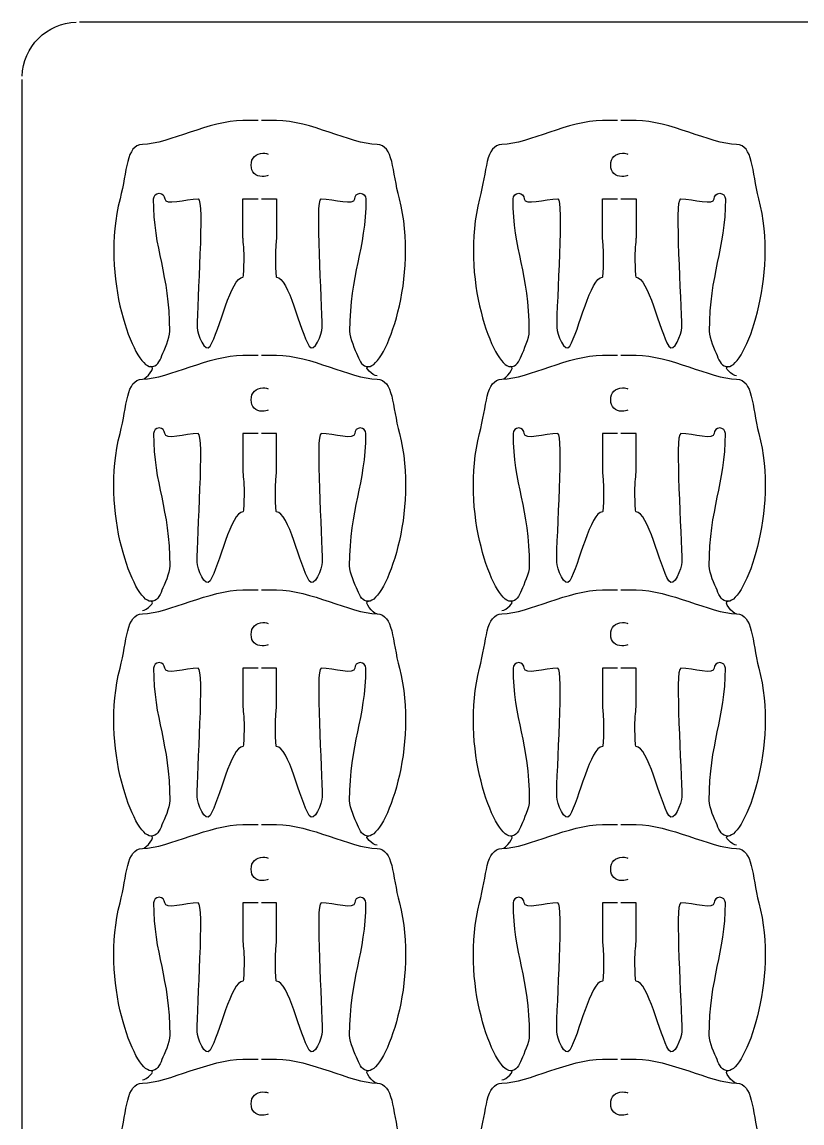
# Model space of a CAD drawing. Extents: x 0 to 300, y 0 to 300.
# Drawn here: x 0 to 69.8, y 201.6 to 300.1 of the extents above; entities that cross this region are included whole.
import ezdxf

# ---------------------------------------------------------------- set-up
doc = ezdxf.new("R2010")
doc.units = 0
doc.header["$MEASUREMENT"] = 0
doc.layers.add('DEFAULT', color=7, linetype='CONTINUOUS')

msp = doc.modelspace()

# ---------------------------------------------------------------- linework, layer by layer
at = {"layer": 'DEFAULT', "color": 1}
for points in [[(294.852, 300.1), (5.151, 300.1)], [(0, 5.252), (0, 294.949)]]:
    msp.add_lwpolyline(points, dxfattribs=at)
for points in [[(0.004, 295.249), (0.081, 297.881), (2.219, 300.019), (4.851, 300.096)], [(10.772, 268.15), (11.142, 268.15), (12.035, 269.275), (11.527, 269.275)], [(31.776, 268.45), (31.406, 268.45), (30.514, 269.275), (31.022, 269.275)], [(42.953, 268.15), (43.323, 268.15), (44.215, 269.275), (43.708, 269.275)], [(63.957, 268.45), (63.587, 268.45), (62.694, 269.275), (63.202, 269.275)], [(10.772, 247.46), (11.142, 247.46), (12.035, 248.285), (11.527, 248.285)], [(31.776, 247.16), (31.406, 247.16), (30.514, 248.285), (31.022, 248.285)], [(42.953, 247.46), (43.323, 247.46), (44.215, 248.285), (43.708, 248.285)], [(63.957, 247.16), (63.587, 247.16), (62.694, 248.285), (63.202, 248.285)], [(10.772, 226.171), (11.142, 226.171), (12.035, 227.295), (11.527, 227.295)], [(31.776, 226.471), (31.406, 226.471), (30.514, 227.295), (31.022, 227.295)], [(42.953, 226.171), (43.323, 226.171), (44.215, 227.295), (43.708, 227.295)], [(63.957, 226.471), (63.587, 226.471), (62.694, 227.295), (63.202, 227.295)], [(10.772, 205.481), (11.142, 205.481), (12.035, 206.306), (11.527, 206.306)], [(31.776, 205.181), (31.406, 205.181), (30.514, 206.306), (31.022, 206.306)], [(42.953, 205.481), (43.323, 205.481), (44.215, 206.306), (43.708, 206.306)], [(63.957, 205.181), (63.587, 205.181), (62.694, 206.306), (63.202, 206.306)]]:
    msp.add_open_spline(points, degree=3, dxfattribs=at)
for points, knots in [([(21.123, 291.282), (20.674, 291.282), (20.225, 291.282), (19.776, 291.282), (16.735, 291.282), (13.218, 289.218), (10.773, 289.14), (9.295, 289.098), (9.425, 286.777), (8.776, 284.283), (6.959, 277.326), (10.007, 269.276), (11.528, 269.276), (12.082, 269.276), (12.3, 269.72), (12.526, 270.277), (12.727, 270.778), (13.225, 271.787), (13.225, 272.444), (13.225, 277.633), (11.775, 279.679), (11.775, 284.283), (11.775, 284.558), (12.001, 284.784), (12.276, 284.784), (12.551, 284.784), (12.777, 284.558), (12.777, 284.283), (12.777, 283.648), (14.625, 284.283), (15.775, 284.283), (16.326, 284.283), (15.673, 275.001), (15.673, 272.789), (15.673, 272.218), (16.41, 270.394), (16.844, 271.106), (17.67, 272.461), (18.689, 277.284), (19.776, 277.284), (19.832, 277.284), (19.875, 278.067), (19.875, 279.033), (19.875, 280), (19.776, 280.607), (19.776, 280.783), (19.776, 281.95), (19.776, 283.116), (19.776, 284.283), (20.225, 284.283), (20.674, 284.283), (21.123, 284.283)], [0, 0, 0, 0, 3.82, 3.82, 3.82, 4.82, 4.82, 4.82, 5.82, 5.82, 5.82, 6.82, 6.82, 6.82, 7.82, 7.82, 7.82, 8.82, 8.82, 8.82, 9.82, 9.82, 9.82, 10.82, 10.82, 10.82, 11.82, 11.82, 11.82, 12.82, 12.82, 12.82, 13.82, 13.82, 13.82, 14.82, 14.82, 14.82, 15.82, 15.82, 15.82, 16.82, 16.82, 16.82, 17.82, 17.82, 17.82, 27.74, 27.74, 27.74, 31.56, 31.56, 31.56, 31.56]), ([(21.423, 284.283), (21.874, 284.283), (22.324, 284.283), (22.774, 284.283), (22.774, 283.116), (22.774, 281.95), (22.774, 280.783), (22.774, 280.607), (22.676, 280), (22.676, 279.033), (22.676, 278.067), (22.721, 277.284), (22.774, 277.284), (23.861, 277.284), (24.88, 272.461), (25.702, 271.106), (26.136, 270.394), (26.874, 272.218), (26.874, 272.789), (26.874, 275.001), (26.225, 284.283), (26.775, 284.283), (27.925, 284.283), (29.774, 283.648), (29.774, 284.283), (29.774, 284.558), (29.999, 284.784), (30.274, 284.784), (30.55, 284.784), (30.775, 284.558), (30.775, 284.283), (30.775, 279.679), (29.325, 277.633), (29.325, 272.444), (29.325, 271.787), (29.819, 270.778), (30.024, 270.277), (30.246, 269.72), (30.468, 269.276), (31.022, 269.276), (32.543, 269.276), (35.591, 277.326), (33.774, 284.283), (33.125, 286.777), (33.255, 289.098), (31.777, 289.14), (29.333, 289.218), (25.815, 291.282), (22.774, 291.282), (22.324, 291.282), (21.874, 291.282), (21.423, 291.282)], [0, 0, 0, 0, 3.83, 3.83, 3.83, 13.75, 13.75, 13.75, 14.75, 14.75, 14.75, 15.75, 15.75, 15.75, 16.75, 16.75, 16.75, 17.75, 17.75, 17.75, 18.75, 18.75, 18.75, 19.75, 19.75, 19.75, 20.75, 20.75, 20.75, 21.75, 21.75, 21.75, 22.75, 22.75, 22.75, 23.75, 23.75, 23.75, 24.75, 24.75, 24.75, 25.75, 25.75, 25.75, 26.75, 26.75, 26.75, 27.75, 27.75, 27.75, 31.58, 31.58, 31.58, 31.58]), ([(53.304, 291.282), (52.855, 291.282), (52.406, 291.282), (51.956, 291.282), (48.915, 291.282), (45.398, 289.218), (42.953, 289.14), (41.475, 289.098), (41.606, 286.777), (40.957, 284.283), (39.14, 277.326), (42.188, 269.276), (43.708, 269.276), (44.262, 269.276), (44.481, 269.72), (44.707, 270.277), (44.908, 270.778), (45.405, 271.787), (45.405, 272.444), (45.405, 277.633), (43.955, 279.679), (43.955, 284.283), (43.955, 284.558), (44.181, 284.784), (44.456, 284.784), (44.731, 284.784), (44.957, 284.558), (44.957, 284.283), (44.957, 283.648), (46.806, 284.283), (47.956, 284.283), (48.506, 284.283), (47.854, 275.001), (47.854, 272.789), (47.854, 272.218), (48.591, 270.394), (49.025, 271.106), (49.85, 272.461), (50.87, 277.284), (51.956, 277.284), (52.013, 277.284), (52.055, 278.067), (52.055, 279.033), (52.055, 280), (51.956, 280.607), (51.956, 280.783), (51.956, 281.95), (51.956, 283.116), (51.956, 284.283), (52.406, 284.283), (52.855, 284.283), (53.304, 284.283)], [0, 0, 0, 0, 3.82, 3.82, 3.82, 4.82, 4.82, 4.82, 5.82, 5.82, 5.82, 6.82, 6.82, 6.82, 7.82, 7.82, 7.82, 8.82, 8.82, 8.82, 9.82, 9.82, 9.82, 10.82, 10.82, 10.82, 11.82, 11.82, 11.82, 12.82, 12.82, 12.82, 13.82, 13.82, 13.82, 14.82, 14.82, 14.82, 15.82, 15.82, 15.82, 16.82, 16.82, 16.82, 17.82, 17.82, 17.82, 27.74, 27.74, 27.74, 31.56, 31.56, 31.56, 31.56]), ([(53.604, 284.283), (54.054, 284.283), (54.505, 284.283), (54.955, 284.283), (54.955, 283.116), (54.955, 281.95), (54.955, 280.783), (54.955, 280.607), (54.856, 280), (54.856, 279.033), (54.856, 278.067), (54.902, 277.284), (54.955, 277.284), (56.042, 277.284), (57.061, 272.461), (57.883, 271.106), (58.317, 270.394), (59.054, 272.218), (59.054, 272.789), (59.054, 275.001), (58.405, 284.283), (58.955, 284.283), (60.106, 284.283), (61.954, 283.648), (61.954, 284.283), (61.954, 284.558), (62.18, 284.784), (62.455, 284.784), (62.73, 284.784), (62.956, 284.558), (62.956, 284.283), (62.956, 279.679), (61.506, 277.633), (61.506, 272.444), (61.506, 271.787), (62, 270.778), (62.205, 270.277), (62.427, 269.72), (62.649, 269.276), (63.203, 269.276), (64.723, 269.276), (67.771, 277.326), (65.955, 284.283), (65.305, 286.777), (65.436, 289.098), (63.958, 289.14), (61.513, 289.218), (57.996, 291.282), (54.955, 291.282), (54.505, 291.282), (54.054, 291.282), (53.604, 291.282)], [0, 0, 0, 0, 3.83, 3.83, 3.83, 13.75, 13.75, 13.75, 14.75, 14.75, 14.75, 15.75, 15.75, 15.75, 16.75, 16.75, 16.75, 17.75, 17.75, 17.75, 18.75, 18.75, 18.75, 19.75, 19.75, 19.75, 20.75, 20.75, 20.75, 21.75, 21.75, 21.75, 22.75, 22.75, 22.75, 23.75, 23.75, 23.75, 24.75, 24.75, 24.75, 25.75, 25.75, 25.75, 26.75, 26.75, 26.75, 27.75, 27.75, 27.75, 31.58, 31.58, 31.58, 31.58]), ([(21.123, 263.292), (20.674, 263.292), (20.225, 263.292), (19.776, 263.292), (19.776, 262.126), (19.776, 260.959), (19.776, 259.793), (19.776, 259.617), (19.875, 259.01), (19.875, 258.043), (19.875, 257.077), (19.832, 256.293), (19.776, 256.293), (18.689, 256.293), (17.67, 251.474), (16.844, 250.12), (16.41, 249.404), (15.673, 251.227), (15.673, 251.802), (15.673, 254.014), (16.326, 263.292), (15.775, 263.292), (14.625, 263.292), (12.777, 262.657), (12.777, 263.292), (12.777, 263.568), (12.551, 263.793), (12.276, 263.793), (12.001, 263.793), (11.775, 263.568), (11.775, 263.292), (11.775, 258.689), (13.225, 256.643), (13.225, 251.453), (13.225, 250.797), (12.727, 249.788), (12.526, 249.287), (12.3, 248.73), (12.082, 248.285), (11.528, 248.285), (10.007, 248.285), (6.959, 256.336), (8.776, 263.292), (9.425, 265.787), (9.295, 268.108), (10.773, 268.15), (13.218, 268.228), (16.735, 270.292), (19.776, 270.292), (20.225, 270.292), (20.674, 270.292), (21.123, 270.292)], [0, 0, 0, 0, 3.82, 3.82, 3.82, 13.74, 13.74, 13.74, 14.74, 14.74, 14.74, 15.74, 15.74, 15.74, 16.74, 16.74, 16.74, 17.74, 17.74, 17.74, 18.74, 18.74, 18.74, 19.74, 19.74, 19.74, 20.74, 20.74, 20.74, 21.74, 21.74, 21.74, 22.74, 22.74, 22.74, 23.74, 23.74, 23.74, 24.74, 24.74, 24.74, 25.74, 25.74, 25.74, 26.74, 26.74, 26.74, 27.74, 27.74, 27.74, 31.56, 31.56, 31.56, 31.56]), ([(21.423, 270.292), (21.874, 270.292), (22.324, 270.292), (22.774, 270.292), (25.815, 270.292), (29.333, 268.228), (31.777, 268.15), (33.255, 268.108), (33.125, 265.787), (33.774, 263.292), (35.591, 256.336), (32.543, 248.285), (31.022, 248.285), (30.468, 248.285), (30.246, 248.73), (30.024, 249.287), (29.819, 249.788), (29.325, 250.797), (29.325, 251.453), (29.325, 256.643), (30.775, 258.689), (30.775, 263.292), (30.775, 263.568), (30.55, 263.793), (30.274, 263.793), (29.999, 263.793), (29.774, 263.568), (29.774, 263.292), (29.774, 262.657), (27.925, 263.292), (26.775, 263.292), (26.225, 263.292), (26.874, 254.014), (26.874, 251.802), (26.874, 251.227), (26.136, 249.404), (25.702, 250.12), (24.88, 251.474), (23.861, 256.293), (22.774, 256.293), (22.721, 256.293), (22.676, 257.077), (22.676, 258.043), (22.676, 259.01), (22.774, 259.617), (22.774, 259.793), (22.774, 260.959), (22.774, 262.126), (22.774, 263.292), (22.324, 263.292), (21.874, 263.292), (21.423, 263.292)], [0, 0, 0, 0, 3.83, 3.83, 3.83, 4.83, 4.83, 4.83, 5.83, 5.83, 5.83, 6.83, 6.83, 6.83, 7.83, 7.83, 7.83, 8.83, 8.83, 8.83, 9.83, 9.83, 9.83, 10.83, 10.83, 10.83, 11.83, 11.83, 11.83, 12.83, 12.83, 12.83, 13.83, 13.83, 13.83, 14.83, 14.83, 14.83, 15.83, 15.83, 15.83, 16.83, 16.83, 16.83, 17.83, 17.83, 17.83, 27.75, 27.75, 27.75, 31.58, 31.58, 31.58, 31.58]), ([(53.304, 263.292), (52.855, 263.292), (52.406, 263.292), (51.956, 263.292), (51.956, 262.126), (51.956, 260.959), (51.956, 259.793), (51.956, 259.617), (52.055, 259.01), (52.055, 258.043), (52.055, 257.077), (52.013, 256.293), (51.956, 256.293), (50.87, 256.293), (49.85, 251.474), (49.025, 250.12), (48.591, 249.404), (47.854, 251.227), (47.854, 251.802), (47.854, 254.014), (48.506, 263.292), (47.956, 263.292), (46.806, 263.292), (44.957, 262.657), (44.957, 263.292), (44.957, 263.568), (44.731, 263.793), (44.456, 263.793), (44.181, 263.793), (43.955, 263.568), (43.955, 263.292), (43.955, 258.689), (45.405, 256.643), (45.405, 251.453), (45.405, 250.797), (44.908, 249.788), (44.707, 249.287), (44.481, 248.73), (44.262, 248.285), (43.708, 248.285), (42.188, 248.285), (39.14, 256.336), (40.957, 263.292), (41.606, 265.787), (41.475, 268.108), (42.953, 268.15), (45.398, 268.228), (48.915, 270.292), (51.956, 270.292), (52.406, 270.292), (52.855, 270.292), (53.304, 270.292)], [0, 0, 0, 0, 3.82, 3.82, 3.82, 13.74, 13.74, 13.74, 14.74, 14.74, 14.74, 15.74, 15.74, 15.74, 16.74, 16.74, 16.74, 17.74, 17.74, 17.74, 18.74, 18.74, 18.74, 19.74, 19.74, 19.74, 20.74, 20.74, 20.74, 21.74, 21.74, 21.74, 22.74, 22.74, 22.74, 23.74, 23.74, 23.74, 24.74, 24.74, 24.74, 25.74, 25.74, 25.74, 26.74, 26.74, 26.74, 27.74, 27.74, 27.74, 31.56, 31.56, 31.56, 31.56]), ([(53.604, 270.292), (54.054, 270.292), (54.505, 270.292), (54.955, 270.292), (57.996, 270.292), (61.513, 268.228), (63.958, 268.15), (65.436, 268.108), (65.305, 265.787), (65.955, 263.292), (67.771, 256.336), (64.723, 248.285), (63.203, 248.285), (62.649, 248.285), (62.427, 248.73), (62.205, 249.287), (62, 249.788), (61.506, 250.797), (61.506, 251.453), (61.506, 256.643), (62.956, 258.689), (62.956, 263.292), (62.956, 263.568), (62.73, 263.793), (62.455, 263.793), (62.18, 263.793), (61.954, 263.568), (61.954, 263.292), (61.954, 262.657), (60.106, 263.292), (58.955, 263.292), (58.405, 263.292), (59.054, 254.014), (59.054, 251.802), (59.054, 251.227), (58.317, 249.404), (57.883, 250.12), (57.061, 251.474), (56.042, 256.293), (54.955, 256.293), (54.902, 256.293), (54.856, 257.077), (54.856, 258.043), (54.856, 259.01), (54.955, 259.617), (54.955, 259.793), (54.955, 260.959), (54.955, 262.126), (54.955, 263.292), (54.505, 263.292), (54.054, 263.292), (53.604, 263.292)], [0, 0, 0, 0, 3.83, 3.83, 3.83, 4.83, 4.83, 4.83, 5.83, 5.83, 5.83, 6.83, 6.83, 6.83, 7.83, 7.83, 7.83, 8.83, 8.83, 8.83, 9.83, 9.83, 9.83, 10.83, 10.83, 10.83, 11.83, 11.83, 11.83, 12.83, 12.83, 12.83, 13.83, 13.83, 13.83, 14.83, 14.83, 14.83, 15.83, 15.83, 15.83, 16.83, 16.83, 16.83, 17.83, 17.83, 17.83, 27.75, 27.75, 27.75, 31.58, 31.58, 31.58, 31.58]), ([(21.123, 242.302), (20.674, 242.302), (20.225, 242.302), (19.776, 242.302), (19.776, 241.136), (19.776, 239.969), (19.776, 238.803), (19.776, 238.626), (19.875, 238.019), (19.875, 237.053), (19.875, 236.086), (19.832, 235.303), (19.776, 235.303), (18.689, 235.303), (17.67, 230.484), (16.844, 229.129), (16.41, 228.413), (15.673, 230.241), (15.673, 230.812), (15.673, 233.024), (16.326, 242.302), (15.775, 242.302), (14.625, 242.302), (12.777, 241.667), (12.777, 242.302), (12.777, 242.577), (12.551, 242.803), (12.276, 242.803), (12.001, 242.803), (11.775, 242.577), (11.775, 242.302), (11.775, 237.698), (13.225, 235.652), (13.225, 230.463), (13.225, 229.807), (12.727, 228.798), (12.526, 228.297), (12.3, 227.74), (12.082, 227.295), (11.528, 227.295), (10.007, 227.295), (6.959, 235.345), (8.776, 242.302), (9.425, 244.796), (9.295, 247.118), (10.773, 247.16), (13.218, 247.238), (16.735, 249.301), (19.776, 249.301), (20.225, 249.301), (20.674, 249.301), (21.123, 249.301)], [0, 0, 0, 0, 3.82, 3.82, 3.82, 13.74, 13.74, 13.74, 14.74, 14.74, 14.74, 15.74, 15.74, 15.74, 16.74, 16.74, 16.74, 17.74, 17.74, 17.74, 18.74, 18.74, 18.74, 19.74, 19.74, 19.74, 20.74, 20.74, 20.74, 21.74, 21.74, 21.74, 22.74, 22.74, 22.74, 23.74, 23.74, 23.74, 24.74, 24.74, 24.74, 25.74, 25.74, 25.74, 26.74, 26.74, 26.74, 27.74, 27.74, 27.74, 31.56, 31.56, 31.56, 31.56]), ([(21.423, 249.301), (21.874, 249.301), (22.324, 249.301), (22.774, 249.301), (25.815, 249.301), (29.333, 247.238), (31.777, 247.16), (33.255, 247.118), (33.125, 244.796), (33.774, 242.302), (35.591, 235.345), (32.543, 227.295), (31.022, 227.295), (30.468, 227.295), (30.246, 227.74), (30.024, 228.297), (29.819, 228.798), (29.325, 229.807), (29.325, 230.463), (29.325, 235.652), (30.775, 237.698), (30.775, 242.302), (30.775, 242.577), (30.55, 242.803), (30.274, 242.803), (29.999, 242.803), (29.774, 242.577), (29.774, 242.302), (29.774, 241.667), (27.925, 242.302), (26.775, 242.302), (26.225, 242.302), (26.874, 233.024), (26.874, 230.812), (26.874, 230.241), (26.136, 228.413), (25.702, 229.129), (24.88, 230.484), (23.861, 235.303), (22.774, 235.303), (22.721, 235.303), (22.676, 236.086), (22.676, 237.053), (22.676, 238.019), (22.774, 238.626), (22.774, 238.803), (22.774, 239.969), (22.774, 241.136), (22.774, 242.302), (22.324, 242.302), (21.874, 242.302), (21.423, 242.302)], [0, 0, 0, 0, 3.83, 3.83, 3.83, 4.83, 4.83, 4.83, 5.83, 5.83, 5.83, 6.83, 6.83, 6.83, 7.83, 7.83, 7.83, 8.83, 8.83, 8.83, 9.83, 9.83, 9.83, 10.83, 10.83, 10.83, 11.83, 11.83, 11.83, 12.83, 12.83, 12.83, 13.83, 13.83, 13.83, 14.83, 14.83, 14.83, 15.83, 15.83, 15.83, 16.83, 16.83, 16.83, 17.83, 17.83, 17.83, 27.75, 27.75, 27.75, 31.58, 31.58, 31.58, 31.58]), ([(53.304, 242.302), (52.855, 242.302), (52.406, 242.302), (51.956, 242.302), (51.956, 241.136), (51.956, 239.969), (51.956, 238.803), (51.956, 238.626), (52.055, 238.019), (52.055, 237.053), (52.055, 236.086), (52.013, 235.303), (51.956, 235.303), (50.87, 235.303), (49.85, 230.484), (49.025, 229.129), (48.591, 228.413), (47.854, 230.241), (47.854, 230.812), (47.854, 233.024), (48.506, 242.302), (47.956, 242.302), (46.806, 242.302), (44.957, 241.667), (44.957, 242.302), (44.957, 242.577), (44.731, 242.803), (44.456, 242.803), (44.181, 242.803), (43.955, 242.577), (43.955, 242.302), (43.955, 237.698), (45.405, 235.652), (45.405, 230.463), (45.405, 229.807), (44.908, 228.798), (44.707, 228.297), (44.481, 227.74), (44.262, 227.295), (43.708, 227.295), (42.188, 227.295), (39.14, 235.345), (40.957, 242.302), (41.606, 244.796), (41.475, 247.118), (42.953, 247.16), (45.398, 247.238), (48.915, 249.301), (51.956, 249.301), (52.406, 249.301), (52.855, 249.301), (53.304, 249.301)], [0, 0, 0, 0, 3.82, 3.82, 3.82, 13.74, 13.74, 13.74, 14.74, 14.74, 14.74, 15.74, 15.74, 15.74, 16.74, 16.74, 16.74, 17.74, 17.74, 17.74, 18.74, 18.74, 18.74, 19.74, 19.74, 19.74, 20.74, 20.74, 20.74, 21.74, 21.74, 21.74, 22.74, 22.74, 22.74, 23.74, 23.74, 23.74, 24.74, 24.74, 24.74, 25.74, 25.74, 25.74, 26.74, 26.74, 26.74, 27.74, 27.74, 27.74, 31.56, 31.56, 31.56, 31.56]), ([(53.604, 249.301), (54.054, 249.301), (54.505, 249.301), (54.955, 249.301), (57.996, 249.301), (61.513, 247.238), (63.958, 247.16), (65.436, 247.118), (65.305, 244.796), (65.955, 242.302), (67.771, 235.345), (64.723, 227.295), (63.203, 227.295), (62.649, 227.295), (62.427, 227.74), (62.205, 228.297), (62, 228.798), (61.506, 229.807), (61.506, 230.463), (61.506, 235.652), (62.956, 237.698), (62.956, 242.302), (62.956, 242.577), (62.73, 242.803), (62.455, 242.803), (62.18, 242.803), (61.954, 242.577), (61.954, 242.302), (61.954, 241.667), (60.106, 242.302), (58.955, 242.302), (58.405, 242.302), (59.054, 233.024), (59.054, 230.812), (59.054, 230.241), (58.317, 228.413), (57.883, 229.129), (57.061, 230.484), (56.042, 235.303), (54.955, 235.303), (54.902, 235.303), (54.856, 236.086), (54.856, 237.053), (54.856, 238.019), (54.955, 238.626), (54.955, 238.803), (54.955, 239.969), (54.955, 241.136), (54.955, 242.302), (54.505, 242.302), (54.054, 242.302), (53.604, 242.302)], [0, 0, 0, 0, 3.83, 3.83, 3.83, 4.83, 4.83, 4.83, 5.83, 5.83, 5.83, 6.83, 6.83, 6.83, 7.83, 7.83, 7.83, 8.83, 8.83, 8.83, 9.83, 9.83, 9.83, 10.83, 10.83, 10.83, 11.83, 11.83, 11.83, 12.83, 12.83, 12.83, 13.83, 13.83, 13.83, 14.83, 14.83, 14.83, 15.83, 15.83, 15.83, 16.83, 16.83, 16.83, 17.83, 17.83, 17.83, 27.75, 27.75, 27.75, 31.58, 31.58, 31.58, 31.58]), ([(21.123, 221.312), (20.674, 221.312), (20.225, 221.312), (19.776, 221.312), (19.776, 220.145), (19.776, 218.979), (19.776, 217.812), (19.776, 217.636), (19.875, 217.029), (19.875, 216.063), (19.875, 215.096), (19.832, 214.313), (19.776, 214.313), (18.689, 214.313), (17.67, 209.494), (16.844, 208.139), (16.41, 207.423), (15.673, 209.25), (15.673, 209.822), (15.673, 212.034), (16.326, 221.312), (15.775, 221.312), (14.625, 221.312), (12.777, 220.677), (12.777, 221.312), (12.777, 221.587), (12.551, 221.813), (12.276, 221.813), (12.001, 221.813), (11.775, 221.587), (11.775, 221.312), (11.775, 216.708), (13.225, 214.662), (13.225, 209.473), (13.225, 208.817), (12.727, 207.808), (12.526, 207.307), (12.3, 206.749), (12.082, 206.305), (11.528, 206.305), (10.007, 206.305), (6.959, 214.355), (8.776, 221.312), (9.425, 223.806), (9.295, 226.127), (10.773, 226.17), (13.218, 226.247), (16.735, 228.311), (19.776, 228.311), (20.225, 228.311), (20.674, 228.311), (21.123, 228.311)], [0, 0, 0, 0, 3.82, 3.82, 3.82, 13.74, 13.74, 13.74, 14.74, 14.74, 14.74, 15.74, 15.74, 15.74, 16.74, 16.74, 16.74, 17.74, 17.74, 17.74, 18.74, 18.74, 18.74, 19.74, 19.74, 19.74, 20.74, 20.74, 20.74, 21.74, 21.74, 21.74, 22.74, 22.74, 22.74, 23.74, 23.74, 23.74, 24.74, 24.74, 24.74, 25.74, 25.74, 25.74, 26.74, 26.74, 26.74, 27.74, 27.74, 27.74, 31.56, 31.56, 31.56, 31.56]), ([(21.423, 228.311), (21.874, 228.311), (22.324, 228.311), (22.774, 228.311), (25.815, 228.311), (29.333, 226.247), (31.777, 226.17), (33.255, 226.127), (33.125, 223.806), (33.774, 221.312), (35.591, 214.355), (32.543, 206.305), (31.022, 206.305), (30.468, 206.305), (30.246, 206.749), (30.024, 207.307), (29.819, 207.808), (29.325, 208.817), (29.325, 209.473), (29.325, 214.662), (30.775, 216.708), (30.775, 221.312), (30.775, 221.587), (30.55, 221.813), (30.274, 221.813), (29.999, 221.813), (29.774, 221.587), (29.774, 221.312), (29.774, 220.677), (27.925, 221.312), (26.775, 221.312), (26.225, 221.312), (26.874, 212.034), (26.874, 209.822), (26.874, 209.25), (26.136, 207.423), (25.702, 208.139), (24.88, 209.494), (23.861, 214.313), (22.774, 214.313), (22.721, 214.313), (22.676, 215.096), (22.676, 216.063), (22.676, 217.029), (22.774, 217.636), (22.774, 217.812), (22.774, 218.979), (22.774, 220.145), (22.774, 221.312), (22.324, 221.312), (21.874, 221.312), (21.423, 221.312)], [0, 0, 0, 0, 3.83, 3.83, 3.83, 4.83, 4.83, 4.83, 5.83, 5.83, 5.83, 6.83, 6.83, 6.83, 7.83, 7.83, 7.83, 8.83, 8.83, 8.83, 9.83, 9.83, 9.83, 10.83, 10.83, 10.83, 11.83, 11.83, 11.83, 12.83, 12.83, 12.83, 13.83, 13.83, 13.83, 14.83, 14.83, 14.83, 15.83, 15.83, 15.83, 16.83, 16.83, 16.83, 17.83, 17.83, 17.83, 27.75, 27.75, 27.75, 31.58, 31.58, 31.58, 31.58]), ([(53.304, 221.312), (52.855, 221.312), (52.406, 221.312), (51.956, 221.312), (51.956, 220.145), (51.956, 218.979), (51.956, 217.812), (51.956, 217.636), (52.055, 217.029), (52.055, 216.063), (52.055, 215.096), (52.013, 214.313), (51.956, 214.313), (50.87, 214.313), (49.85, 209.494), (49.025, 208.139), (48.591, 207.423), (47.854, 209.25), (47.854, 209.822), (47.854, 212.034), (48.506, 221.312), (47.956, 221.312), (46.806, 221.312), (44.957, 220.677), (44.957, 221.312), (44.957, 221.587), (44.731, 221.813), (44.456, 221.813), (44.181, 221.813), (43.955, 221.587), (43.955, 221.312), (43.955, 216.708), (45.405, 214.662), (45.405, 209.473), (45.405, 208.817), (44.908, 207.808), (44.707, 207.307), (44.481, 206.749), (44.262, 206.305), (43.708, 206.305), (42.188, 206.305), (39.14, 214.355), (40.957, 221.312), (41.606, 223.806), (41.475, 226.127), (42.953, 226.17), (45.398, 226.247), (48.915, 228.311), (51.956, 228.311), (52.406, 228.311), (52.855, 228.311), (53.304, 228.311)], [0, 0, 0, 0, 3.82, 3.82, 3.82, 13.74, 13.74, 13.74, 14.74, 14.74, 14.74, 15.74, 15.74, 15.74, 16.74, 16.74, 16.74, 17.74, 17.74, 17.74, 18.74, 18.74, 18.74, 19.74, 19.74, 19.74, 20.74, 20.74, 20.74, 21.74, 21.74, 21.74, 22.74, 22.74, 22.74, 23.74, 23.74, 23.74, 24.74, 24.74, 24.74, 25.74, 25.74, 25.74, 26.74, 26.74, 26.74, 27.74, 27.74, 27.74, 31.56, 31.56, 31.56, 31.56]), ([(53.604, 228.311), (54.054, 228.311), (54.505, 228.311), (54.955, 228.311), (57.996, 228.311), (61.513, 226.247), (63.958, 226.17), (65.436, 226.127), (65.305, 223.806), (65.955, 221.312), (67.771, 214.355), (64.723, 206.305), (63.203, 206.305), (62.649, 206.305), (62.427, 206.749), (62.205, 207.307), (62, 207.808), (61.506, 208.817), (61.506, 209.473), (61.506, 214.662), (62.956, 216.708), (62.956, 221.312), (62.956, 221.587), (62.73, 221.813), (62.455, 221.813), (62.18, 221.813), (61.954, 221.587), (61.954, 221.312), (61.954, 220.677), (60.106, 221.312), (58.955, 221.312), (58.405, 221.312), (59.054, 212.034), (59.054, 209.822), (59.054, 209.25), (58.317, 207.423), (57.883, 208.139), (57.061, 209.494), (56.042, 214.313), (54.955, 214.313), (54.902, 214.313), (54.856, 215.096), (54.856, 216.063), (54.856, 217.029), (54.955, 217.636), (54.955, 217.812), (54.955, 218.979), (54.955, 220.145), (54.955, 221.312), (54.505, 221.312), (54.054, 221.312), (53.604, 221.312)], [0, 0, 0, 0, 3.83, 3.83, 3.83, 4.83, 4.83, 4.83, 5.83, 5.83, 5.83, 6.83, 6.83, 6.83, 7.83, 7.83, 7.83, 8.83, 8.83, 8.83, 9.83, 9.83, 9.83, 10.83, 10.83, 10.83, 11.83, 11.83, 11.83, 12.83, 12.83, 12.83, 13.83, 13.83, 13.83, 14.83, 14.83, 14.83, 15.83, 15.83, 15.83, 16.83, 16.83, 16.83, 17.83, 17.83, 17.83, 27.75, 27.75, 27.75, 31.58, 31.58, 31.58, 31.58]), ([(21.123, 200.322), (20.674, 200.322), (20.225, 200.322), (19.776, 200.322), (19.776, 199.155), (19.776, 197.989), (19.776, 196.822), (19.776, 196.646), (19.875, 196.039), (19.875, 195.072), (19.875, 194.106), (19.832, 193.323), (19.776, 193.323), (18.689, 193.323), (17.67, 188.504), (16.844, 187.149), (16.41, 186.436), (15.673, 188.26), (15.673, 188.832), (15.673, 191.044), (16.326, 200.322), (15.775, 200.322), (14.625, 200.322), (12.777, 199.687), (12.777, 200.322), (12.777, 200.597), (12.551, 200.823), (12.276, 200.823), (12.001, 200.823), (11.775, 200.597), (11.775, 200.322), (11.775, 195.718), (13.225, 193.672), (13.225, 188.482), (13.225, 187.826), (12.727, 186.817), (12.526, 186.316), (12.3, 185.759), (12.082, 185.314), (11.528, 185.314), (10.007, 185.314), (6.959, 193.365), (8.776, 200.322), (9.425, 202.816), (9.295, 205.137), (10.773, 205.179), (13.218, 205.257), (16.735, 207.321), (19.776, 207.321), (20.225, 207.321), (20.674, 207.321), (21.123, 207.321)], [0, 0, 0, 0, 3.82, 3.82, 3.82, 13.74, 13.74, 13.74, 14.74, 14.74, 14.74, 15.74, 15.74, 15.74, 16.74, 16.74, 16.74, 17.74, 17.74, 17.74, 18.74, 18.74, 18.74, 19.74, 19.74, 19.74, 20.74, 20.74, 20.74, 21.74, 21.74, 21.74, 22.74, 22.74, 22.74, 23.74, 23.74, 23.74, 24.74, 24.74, 24.74, 25.74, 25.74, 25.74, 26.74, 26.74, 26.74, 27.74, 27.74, 27.74, 31.56, 31.56, 31.56, 31.56]), ([(21.423, 207.321), (21.874, 207.321), (22.324, 207.321), (22.774, 207.321), (25.815, 207.321), (29.333, 205.257), (31.777, 205.179), (33.255, 205.137), (33.125, 202.816), (33.774, 200.322), (35.591, 193.365), (32.543, 185.314), (31.022, 185.314), (30.468, 185.314), (30.246, 185.759), (30.024, 186.316), (29.819, 186.817), (29.325, 187.826), (29.325, 188.482), (29.325, 193.672), (30.775, 195.718), (30.775, 200.322), (30.775, 200.597), (30.55, 200.823), (30.274, 200.823), (29.999, 200.823), (29.774, 200.597), (29.774, 200.322), (29.774, 199.687), (27.925, 200.322), (26.775, 200.322), (26.225, 200.322), (26.874, 191.044), (26.874, 188.832), (26.874, 188.26), (26.136, 186.436), (25.702, 187.149), (24.88, 188.504), (23.861, 193.323), (22.774, 193.323), (22.721, 193.323), (22.676, 194.106), (22.676, 195.072), (22.676, 196.039), (22.774, 196.646), (22.774, 196.822), (22.774, 197.989), (22.774, 199.155), (22.774, 200.322), (22.324, 200.322), (21.874, 200.322), (21.423, 200.322)], [0, 0, 0, 0, 3.83, 3.83, 3.83, 4.83, 4.83, 4.83, 5.83, 5.83, 5.83, 6.83, 6.83, 6.83, 7.83, 7.83, 7.83, 8.83, 8.83, 8.83, 9.83, 9.83, 9.83, 10.83, 10.83, 10.83, 11.83, 11.83, 11.83, 12.83, 12.83, 12.83, 13.83, 13.83, 13.83, 14.83, 14.83, 14.83, 15.83, 15.83, 15.83, 16.83, 16.83, 16.83, 17.83, 17.83, 17.83, 27.75, 27.75, 27.75, 31.58, 31.58, 31.58, 31.58]), ([(53.304, 200.322), (52.855, 200.322), (52.406, 200.322), (51.956, 200.322), (51.956, 199.155), (51.956, 197.989), (51.956, 196.822), (51.956, 196.646), (52.055, 196.039), (52.055, 195.072), (52.055, 194.106), (52.013, 193.323), (51.956, 193.323), (50.87, 193.323), (49.85, 188.504), (49.025, 187.149), (48.591, 186.436), (47.854, 188.26), (47.854, 188.832), (47.854, 191.044), (48.506, 200.322), (47.956, 200.322), (46.806, 200.322), (44.957, 199.687), (44.957, 200.322), (44.957, 200.597), (44.731, 200.823), (44.456, 200.823), (44.181, 200.823), (43.955, 200.597), (43.955, 200.322), (43.955, 195.718), (45.405, 193.672), (45.405, 188.482), (45.405, 187.826), (44.908, 186.817), (44.707, 186.316), (44.481, 185.759), (44.262, 185.314), (43.708, 185.314), (42.188, 185.314), (39.14, 193.365), (40.957, 200.322), (41.606, 202.816), (41.475, 205.137), (42.953, 205.179), (45.398, 205.257), (48.915, 207.321), (51.956, 207.321), (52.406, 207.321), (52.855, 207.321), (53.304, 207.321)], [0, 0, 0, 0, 3.82, 3.82, 3.82, 13.74, 13.74, 13.74, 14.74, 14.74, 14.74, 15.74, 15.74, 15.74, 16.74, 16.74, 16.74, 17.74, 17.74, 17.74, 18.74, 18.74, 18.74, 19.74, 19.74, 19.74, 20.74, 20.74, 20.74, 21.74, 21.74, 21.74, 22.74, 22.74, 22.74, 23.74, 23.74, 23.74, 24.74, 24.74, 24.74, 25.74, 25.74, 25.74, 26.74, 26.74, 26.74, 27.74, 27.74, 27.74, 31.56, 31.56, 31.56, 31.56]), ([(53.604, 207.321), (54.054, 207.321), (54.505, 207.321), (54.955, 207.321), (57.996, 207.321), (61.513, 205.257), (63.958, 205.179), (65.436, 205.137), (65.305, 202.816), (65.955, 200.322), (67.771, 193.365), (64.723, 185.314), (63.203, 185.314), (62.649, 185.314), (62.427, 185.759), (62.205, 186.316), (62, 186.817), (61.506, 187.826), (61.506, 188.482), (61.506, 193.672), (62.956, 195.718), (62.956, 200.322), (62.956, 200.597), (62.73, 200.823), (62.455, 200.823), (62.18, 200.823), (61.954, 200.597), (61.954, 200.322), (61.954, 199.687), (60.106, 200.322), (58.955, 200.322), (58.405, 200.322), (59.054, 191.044), (59.054, 188.832), (59.054, 188.26), (58.317, 186.436), (57.883, 187.149), (57.061, 188.504), (56.042, 193.323), (54.955, 193.323), (54.902, 193.323), (54.856, 194.106), (54.856, 195.072), (54.856, 196.039), (54.955, 196.646), (54.955, 196.822), (54.955, 197.989), (54.955, 199.155), (54.955, 200.322), (54.505, 200.322), (54.054, 200.322), (53.604, 200.322)], [0, 0, 0, 0, 3.83, 3.83, 3.83, 4.83, 4.83, 4.83, 5.83, 5.83, 5.83, 6.83, 6.83, 6.83, 7.83, 7.83, 7.83, 8.83, 8.83, 8.83, 9.83, 9.83, 9.83, 10.83, 10.83, 10.83, 11.83, 11.83, 11.83, 12.83, 12.83, 12.83, 13.83, 13.83, 13.83, 14.83, 14.83, 14.83, 15.83, 15.83, 15.83, 16.83, 16.83, 16.83, 17.83, 17.83, 17.83, 27.75, 27.75, 27.75, 31.58, 31.58, 31.58, 31.58])]:
    msp.add_open_spline(points, degree=3, knots=knots, dxfattribs=at)
at = {"layer": 'DEFAULT', "color": 250}
for points in [[(22.038, 286.378), (21.942, 286.33), (21.75, 286.282), (21.504, 286.282), (20.935, 286.282), (20.506, 286.642), (20.506, 287.304), (20.506, 287.937), (20.935, 288.366), (21.561, 288.366), (21.813, 288.366), (21.972, 288.312), (22.041, 288.276)], [(54.219, 286.378), (54.123, 286.33), (53.931, 286.282), (53.685, 286.282), (53.115, 286.282), (52.687, 286.642), (52.687, 287.304), (52.687, 287.937), (53.115, 288.366), (53.742, 288.366), (53.994, 288.366), (54.153, 288.312), (54.222, 288.276)], [(22.038, 265.388), (21.942, 265.34), (21.75, 265.292), (21.504, 265.292), (20.935, 265.292), (20.506, 265.652), (20.506, 266.315), (20.506, 266.947), (20.935, 267.376), (21.561, 267.376), (21.813, 267.376), (21.972, 267.322), (22.041, 267.286)], [(54.219, 265.388), (54.123, 265.34), (53.931, 265.292), (53.685, 265.292), (53.115, 265.292), (52.687, 265.652), (52.687, 266.315), (52.687, 266.947), (53.115, 267.376), (53.742, 267.376), (53.994, 267.376), (54.153, 267.322), (54.222, 267.286)], [(22.038, 244.399), (21.942, 244.351), (21.75, 244.303), (21.504, 244.303), (20.935, 244.303), (20.506, 244.662), (20.506, 245.325), (20.506, 245.957), (20.935, 246.386), (21.561, 246.386), (21.813, 246.386), (21.972, 246.332), (22.041, 246.296)], [(54.219, 244.399), (54.123, 244.351), (53.931, 244.303), (53.685, 244.303), (53.115, 244.303), (52.687, 244.662), (52.687, 245.325), (52.687, 245.957), (53.115, 246.386), (53.742, 246.386), (53.994, 246.386), (54.153, 246.332), (54.222, 246.296)], [(22.038, 223.409), (21.942, 223.361), (21.75, 223.313), (21.504, 223.313), (20.935, 223.313), (20.506, 223.673), (20.506, 224.335), (20.506, 224.968), (20.935, 225.397), (21.561, 225.397), (21.813, 225.397), (21.972, 225.343), (22.041, 225.307)], [(54.219, 223.409), (54.123, 223.361), (53.931, 223.313), (53.685, 223.313), (53.115, 223.313), (52.687, 223.673), (52.687, 224.335), (52.687, 224.968), (53.115, 225.397), (53.742, 225.397), (53.994, 225.397), (54.153, 225.343), (54.222, 225.307)], [(22.038, 202.419), (21.942, 202.371), (21.75, 202.323), (21.504, 202.323), (20.935, 202.323), (20.506, 202.683), (20.506, 203.346), (20.506, 203.978), (20.935, 204.407), (21.561, 204.407), (21.813, 204.407), (21.972, 204.353), (22.041, 204.317)], [(54.219, 202.419), (54.123, 202.371), (53.931, 202.323), (53.685, 202.323), (53.115, 202.323), (52.687, 202.683), (52.687, 203.346), (52.687, 203.978), (53.115, 204.407), (53.742, 204.407), (53.994, 204.407), (54.153, 204.353), (54.222, 204.317)]]:
    msp.add_open_spline(points, degree=3, knots=[0, 0, 0, 0, 1, 1, 1, 2, 2, 2, 3, 3, 3, 4, 4, 4, 4], dxfattribs=at)

doc.saveas('drawing.dxf')
